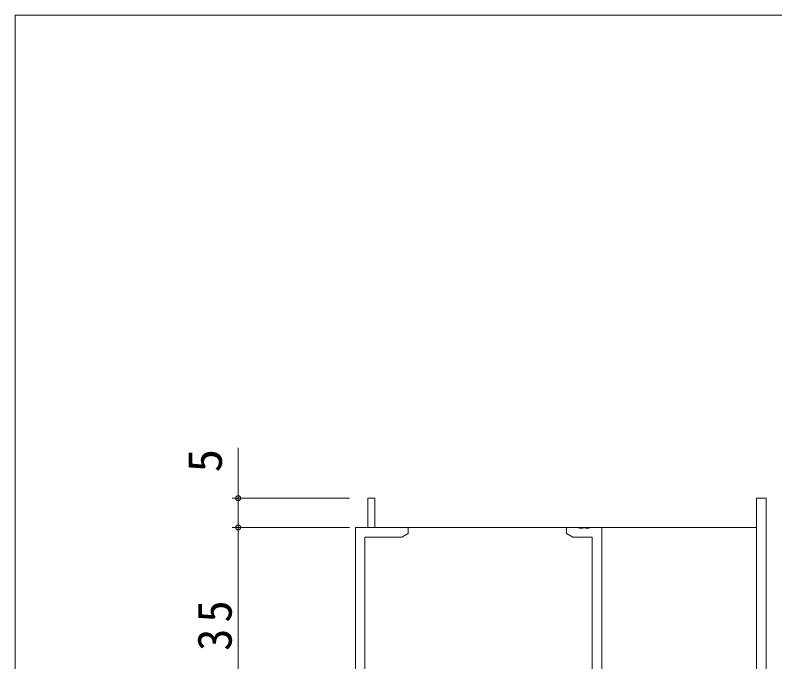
# Model space of a CAD drawing. Units: millimetres, scale not verified. Extents: x -594 to 199, y -420 to 144.
# Drawn here: x -591.2 to -461.7, y 31.2 to 141.4 of the extents above; entities that cross this region are included whole.
import ezdxf
from ezdxf.enums import TextEntityAlignment as Align

# ---------------------------------------------------------------- set-up
doc = ezdxf.new("R2010")
doc.units = ezdxf.units.MM
doc.header["$LTSCALE"] = 2
for name, color, linetype, lineweight in [('0-1_YKK_ZWAK', 7, 'Continuous', 9), ('0-3_YKK_11', 7, 'Continuous', 9), ('0-4_YKK_12', 2, 'Continuous', 9), ('0-7_YKK_D', 6, 'Continuous', 9)]:
    doc.layers.add(name, color=color, linetype=linetype, lineweight=lineweight)
doc.styles.add('ＭＳ ゴシック', font='')
doc.styles.get('ＭＳ ゴシック').set_extended_font_data('MS Gothic')

msp = doc.modelspace()

# ---------------------------------------------------------------- linework, layer by layer
at = {"layer": '0-1_YKK_ZWAK'}
for p in [(-591.2, -383.6), (178.8, 141.4)]:
    msp.add_line(p, (-591.2, 141.4), dxfattribs=at)
at = {"layer": '0-3_YKK_11'}
for p, q in [((-531.092, 59.07), (-529.892, 59.07)), ((-531.092, 54.07), (-531.092, 59.07)), ((-529.892, 59.07), (-529.892, 54.07)), ((-464.822, 59.07), (-463.192, 59.07)), ((-464.822, 20.7), (-464.822, 59.07)), ((-463.192, 59.07), (-463.192, 19.07)), ((-533.192, 54.07), (-531.092, 54.07)), ((-533.192, 19.07), (-533.192, 54.07)), ((-529.892, 54.07), (-524.192, 54.07)), ((-524.192, 54.07), (-524.192, 53.07)), ((-497.192, 54.07), (-495.151, 54.07)), ((-497.192, 53.07), (-497.192, 54.07)), ((-495.151, 54.07), (-494.967, 53.95)), ((-494.967, 53.95), (-494.417, 53.95)), ((-494.417, 53.95), (-494.234, 54.07)), ((-494.234, 54.07), (-494.151, 54.07)), ((-494.151, 54.07), (-493.967, 53.95)), ((-493.967, 53.95), (-493.417, 53.95)), ((-493.417, 53.95), (-493.234, 54.07)), ((-493.234, 54.07), (-491.192, 54.07)), ((-491.192, 54.07), (-491.192, 29.07)), ((-531.562, 52.44), (-531.562, 24)), ((-525.283, 52.44), (-531.562, 52.44)), ((-524.192, 53.07), (-525.283, 52.44)), ((-496.101, 52.44), (-497.192, 53.07)), ((-492.822, 52.44), (-496.101, 52.44)), ((-492.822, 29.07), (-492.822, 52.44))]:
    msp.add_line(p, q, dxfattribs=at)
at = {"layer": '0-4_YKK_12'}
for p, q in [((-533.192, 54.07), (-464.822, 54.07)), ((-533.192, 54.07), (-533.192, 17.534)), ((-463.192, 49.07), (-463.192, -140.93))]:
    msp.add_line(p, q, dxfattribs=at)
at = {"layer": '0-7_YKK_D'}
for p, q in [((-553.192, 59.07), (-553.192, 67.67)), ((-534.192, 59.07), (-554.192, 59.07)), ((-553.192, 54.07), (-553.192, 59.07)), ((-534.192, 54.07), (-554.192, 54.07)), ((-534.192, 54.07), (-554.192, 54.07)), ((-553.192, 19.07), (-553.192, 54.07))]:
    msp.add_line(p, q, dxfattribs=at)
for centre in [(-553.192, 59.07), (-553.192, 54.07), (-553.192, 54.07)]:
    msp.add_circle(centre, 0.425, dxfattribs=at)

# ---------------------------------------------------------------- texts
at = {"layer": '0-7_YKK_D', "color": 7, "style": 'ＭＳ ゴシック'}
msp.add_text('5', height=5.865, rotation=90, dxfattribs=at).set_placement((-554.192, 63.47), align=Align.BOTTOM_LEFT)
at = {"layer": '0-7_YKK_D', "color": 7, "insert": (-554.192, 33.05), "char_height": 5.865, "attachment_point": 7, "rotation": 90, "style": 'ＭＳ ゴシック'}
msp.add_mtext('\\T1.27;\\W0.95;35', dxfattribs=at)

doc.saveas('drawing.dxf')
